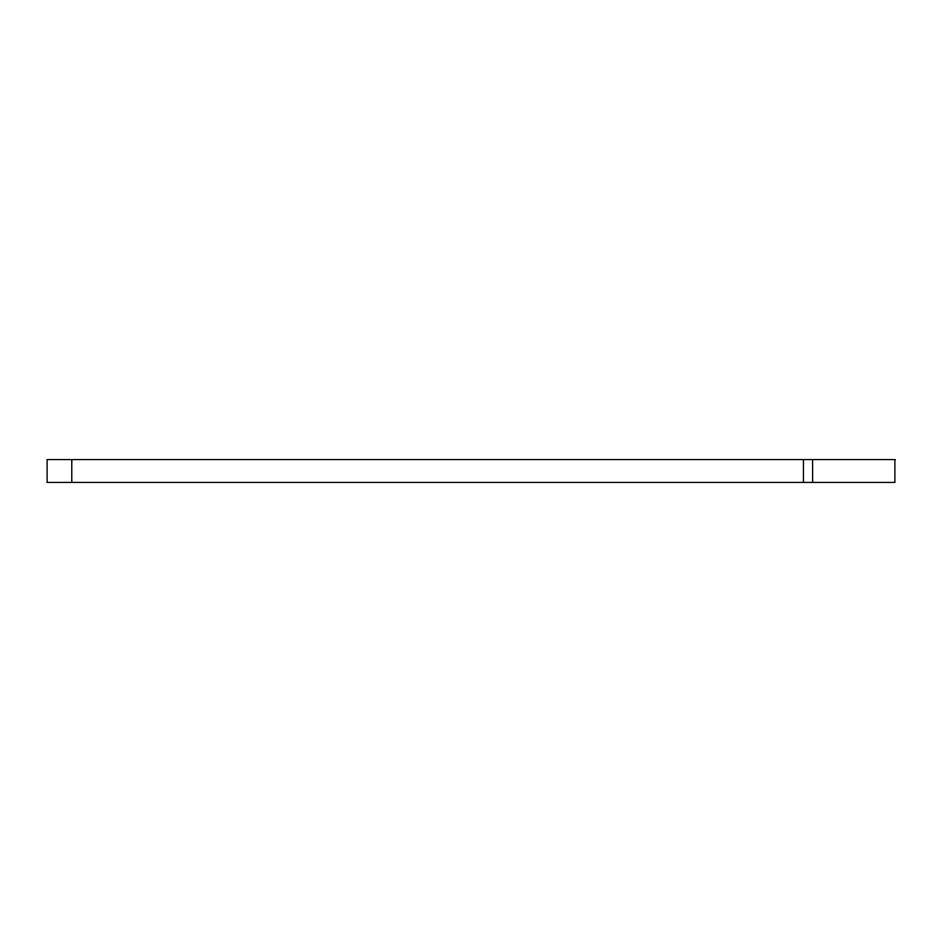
<?xml version="1.0" encoding="UTF-8"?>
<svg xmlns="http://www.w3.org/2000/svg" width="942" height="942" viewBox="0 0 942 942"><rect width="100%" height="100%" fill="white"/><g stroke="black" fill="none" stroke-linecap="round" stroke-linejoin="round"><path stroke-width="1.41" d="M812.593 459.566L812.593 482.434M803.444 459.566L803.444 482.434M71.792 459.566L71.792 482.434M894.9 459.566L47.1 459.566L47.1 482.434L894.9 482.434L894.9 459.566"/></g></svg>
